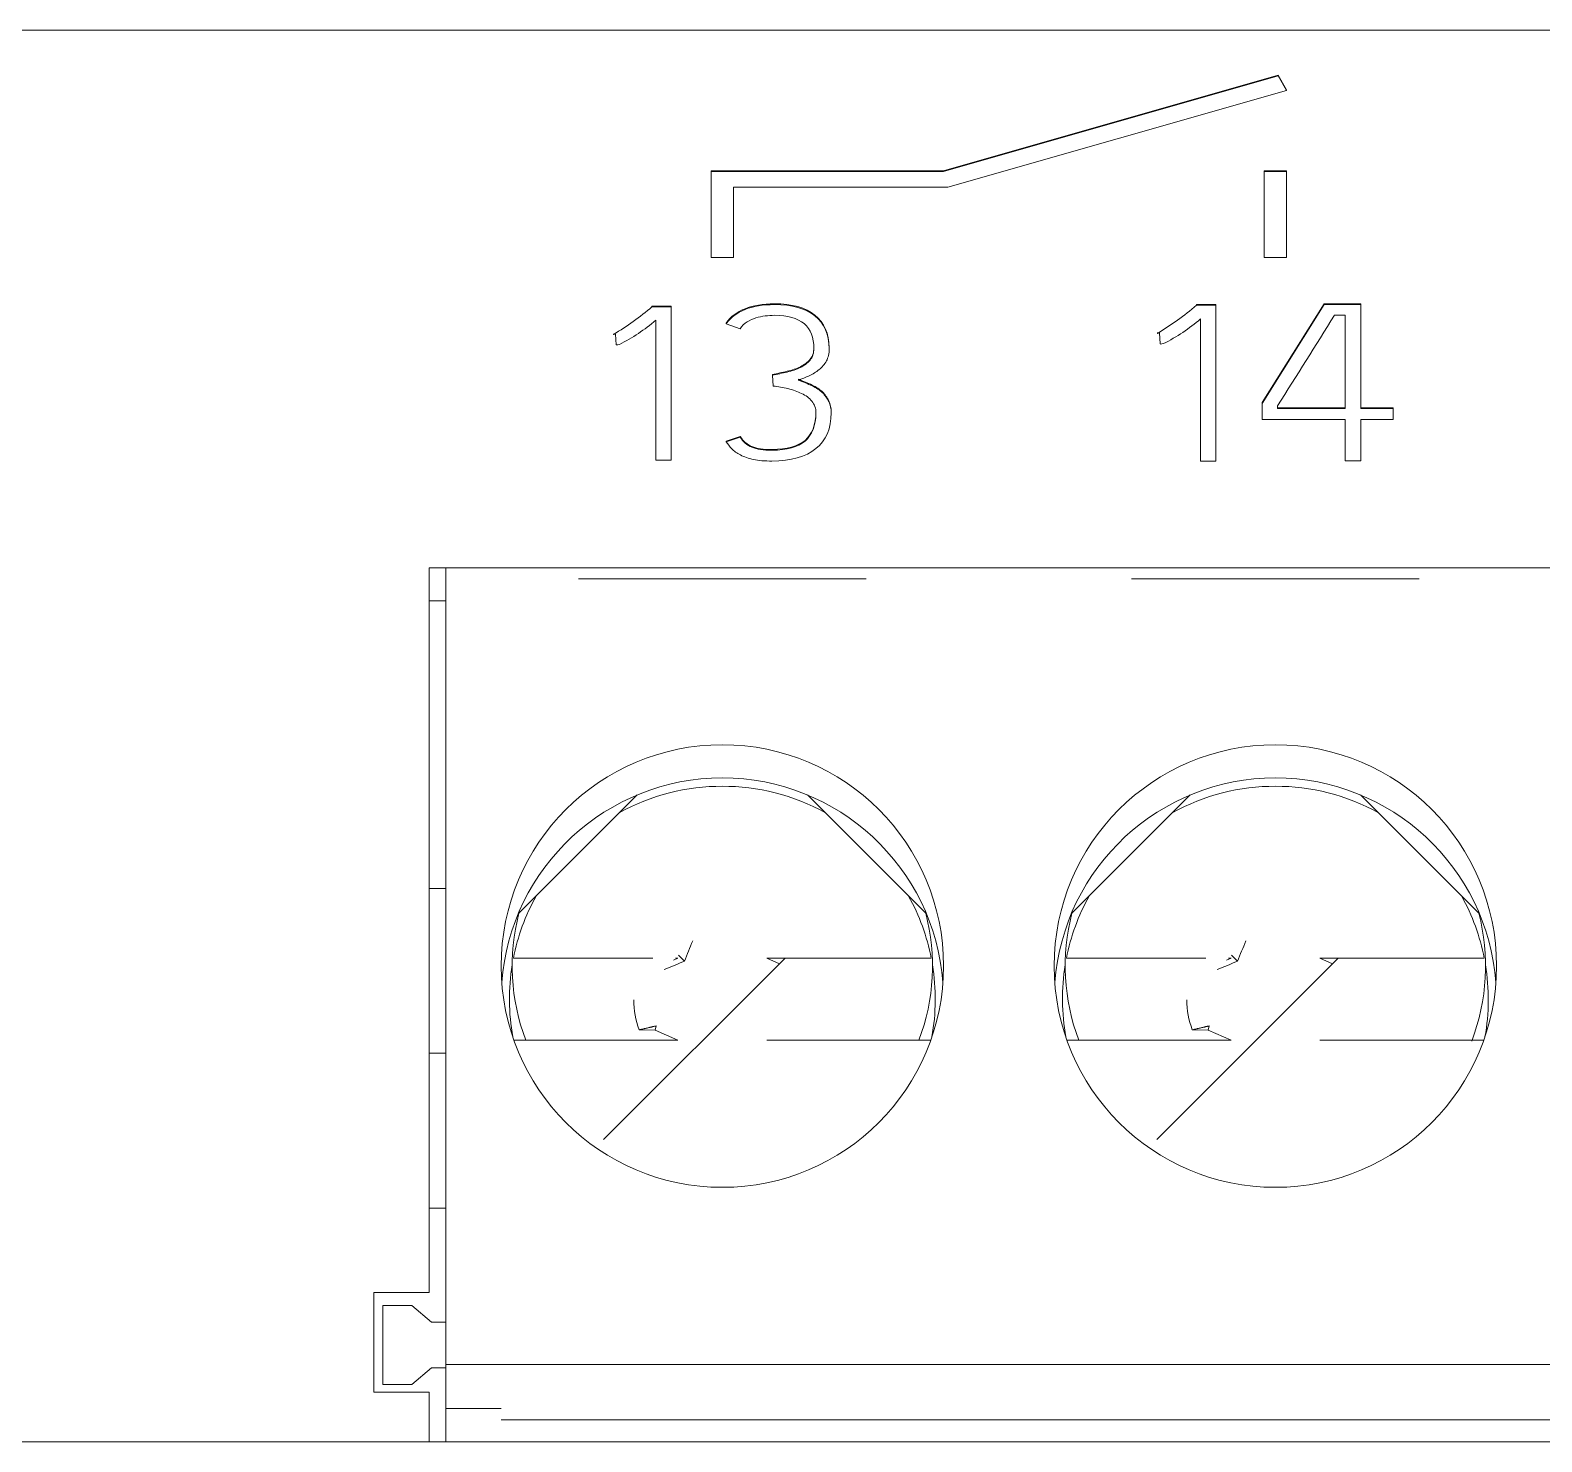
# Model space of a CAD drawing. Header units: millimetres. Extents: x -5035 to 14510, y -7775 to 12.
# Drawn here: x 1474.62 to 1488.29, y -1924.46 to -1911.7 of the extents above; entities that cross this region are included whole.
import ezdxf

# ---------------------------------------------------------------- set-up
doc = ezdxf.new("R2010")
doc.units = ezdxf.units.MM
doc.layers.add('eProC - L2', color=41, linetype='Continuous', lineweight=20)

msp = doc.modelspace()

# ---------------------------------------------------------------- linework, layer by layer
at = {"layer": 'eProC - L2', "linetype": 'Continuous'}
for p, q in [((1442.127, -1911.699), (1506.831, -1911.699)), ((1485.906, -1912.105), (1482.881, -1912.97)), ((1485.906, -1912.112), (1482.881, -1912.977)), ((1485.981, -1912.237), (1485.906, -1912.105)), ((1485.906, -1912.112), (1485.906, -1912.105)), ((1485.981, -1912.244), (1485.906, -1912.112)), ((1482.92, -1913.118), (1485.981, -1912.244)), ((1485.981, -1912.244), (1485.981, -1912.237)), ((1482.881, -1912.97), (1480.781, -1912.97)), ((1480.781, -1912.977), (1480.781, -1912.97)), ((1482.881, -1912.977), (1480.781, -1912.977)), ((1480.781, -1912.977), (1480.781, -1913.752)), ((1482.881, -1912.977), (1482.881, -1912.97)), ((1485.981, -1912.97), (1485.781, -1912.97)), ((1485.781, -1912.977), (1485.781, -1912.97)), ((1485.981, -1912.977), (1485.781, -1912.977)), ((1485.781, -1912.977), (1485.781, -1913.752)), ((1485.981, -1912.977), (1485.981, -1912.97)), ((1485.981, -1913.752), (1485.981, -1912.977)), ((1480.981, -1913.752), (1480.981, -1913.118)), ((1480.981, -1913.118), (1482.92, -1913.118)), ((1480.781, -1913.752), (1480.981, -1913.752)), ((1485.781, -1913.752), (1485.981, -1913.752)), ((1480.245, -1914.199), (1480.245, -1914.192)), ((1480.245, -1914.192), (1480.418, -1914.192)), ((1480.418, -1914.199), (1480.418, -1914.192)), ((1485.169, -1914.185), (1485.169, -1914.178)), ((1485.169, -1914.178), (1485.344, -1914.178)), ((1485.169, -1914.185), (1485.344, -1914.185)), ((1485.344, -1914.185), (1485.344, -1914.178)), ((1485.344, -1914.185), (1485.344, -1915.595)), ((1485.762, -1915.065), (1486.323, -1914.171)), ((1485.762, -1915.072), (1486.323, -1914.178)), ((1486.323, -1914.178), (1486.323, -1914.171)), ((1486.323, -1914.171), (1486.653, -1914.171)), ((1486.323, -1914.178), (1486.653, -1914.178)), ((1486.653, -1914.178), (1486.653, -1914.171)), ((1486.653, -1914.178), (1486.653, -1915.118)), ((1480.245, -1914.199), (1480.418, -1914.199)), ((1480.28, -1915.586), (1480.28, -1914.32)), ((1480.418, -1914.199), (1480.418, -1915.586)), ((1485.204, -1915.595), (1485.204, -1914.307)), ((1486.511, -1914.275), (1486.415, -1914.275)), ((1486.511, -1915.118), (1486.511, -1914.275)), ((1479.897, -1914.449), (1479.897, -1914.442)), ((1479.914, -1914.445), (1479.897, -1914.449)), ((1479.922, -1914.544), (1479.914, -1914.445)), ((1480.915, -1914.354), (1480.915, -1914.347)), ((1481.041, -1914.398), (1480.915, -1914.354)), ((1484.815, -1914.439), (1484.815, -1914.432)), ((1484.832, -1914.434), (1484.815, -1914.439)), ((1484.84, -1914.535), (1484.832, -1914.434)), ((1481.847, -1914.576), (1481.847, -1914.569)), ((1481.334, -1914.818), (1481.334, -1914.811)), ((1481.341, -1914.915), (1481.334, -1914.818)), ((1481.865, -1915.159), (1481.865, -1915.152)), ((1485.762, -1915.072), (1485.762, -1915.065)), ((1485.762, -1915.217), (1485.762, -1915.072)), ((1485.9, -1915.093), (1485.9, -1915.118)), ((1485.9, -1915.111), (1486.511, -1915.111)), ((1485.9, -1915.118), (1486.511, -1915.118)), ((1486.653, -1915.111), (1486.947, -1915.111)), ((1486.653, -1915.118), (1486.947, -1915.118)), ((1486.947, -1915.118), (1486.947, -1915.111)), ((1486.947, -1915.118), (1486.947, -1915.217)), ((1486.511, -1915.217), (1485.762, -1915.217)), ((1486.511, -1915.592), (1486.511, -1915.217)), ((1486.947, -1915.217), (1486.653, -1915.217)), ((1486.653, -1915.217), (1486.653, -1915.592)), ((1480.917, -1915.412), (1481.043, -1915.371)), ((1480.917, -1915.419), (1481.043, -1915.378)), ((1480.917, -1915.419), (1480.917, -1915.412)), ((1481.043, -1915.378), (1481.043, -1915.371)), ((1480.418, -1915.586), (1480.28, -1915.586)), ((1485.344, -1915.595), (1485.204, -1915.595)), ((1486.653, -1915.592), (1486.511, -1915.592)), ((1506.831, -1916.557), (1478.231, -1916.557)), ((1478.231, -1923.107), (1478.231, -1916.557)), ((1478.381, -1916.557), (1478.381, -1916.681)), ((1478.381, -1916.873), (1478.381, -1916.657)), ((1479.581, -1916.657), (1482.181, -1916.657)), ((1484.581, -1916.657), (1487.181, -1916.657)), ((1478.231, -1916.857), (1478.381, -1916.857)), ((1478.381, -1916.873), (1478.381, -1917.173)), ((1478.381, -1922.357), (1478.381, -1917.173)), ((1479.036, -1919.686), (1480.11, -1918.611)), ((1481.652, -1918.611), (1482.727, -1919.686)), ((1484.036, -1919.686), (1485.11, -1918.611)), ((1486.652, -1918.611), (1487.727, -1919.686)), ((1481.786, -1918.757), (1481.792, -1918.751)), ((1486.786, -1918.757), (1486.792, -1918.751)), ((1478.231, -1919.457), (1478.381, -1919.457)), ((1480.484, -1920.059), (1480.538, -1920.114)), ((1485.484, -1920.059), (1485.538, -1920.114)), ((1478.992, -1920.085), (1479.197, -1920.085)), ((1479.197, -1920.085), (1480.253, -1920.085)), ((1481.448, -1920.085), (1479.808, -1921.725)), ((1480.44, -1920.103), (1480.48, -1920.085)), ((1480.458, -1920.085), (1480.48, -1920.085)), ((1481.509, -1920.085), (1481.283, -1920.085)), ((1481.283, -1920.085), (1481.397, -1920.136)), ((1481.509, -1920.085), (1482.566, -1920.085)), ((1482.566, -1920.085), (1482.77, -1920.085)), ((1483.992, -1920.085), (1484.197, -1920.085)), ((1484.197, -1920.085), (1485.253, -1920.085)), ((1486.448, -1920.085), (1484.808, -1921.725)), ((1485.44, -1920.103), (1485.48, -1920.085)), ((1485.458, -1920.085), (1485.48, -1920.085)), ((1486.509, -1920.085), (1486.283, -1920.085)), ((1486.283, -1920.085), (1486.397, -1920.136)), ((1486.509, -1920.085), (1487.566, -1920.085)), ((1487.566, -1920.085), (1487.77, -1920.085)), ((1480.274, -1920.736), (1480.13, -1920.734)), ((1480.274, -1920.736), (1480.282, -1920.698)), ((1480.48, -1920.828), (1480.274, -1920.736)), ((1485.274, -1920.736), (1485.13, -1920.734)), ((1485.274, -1920.736), (1485.282, -1920.698)), ((1485.48, -1920.828), (1485.274, -1920.736)), ((1479.197, -1920.828), (1478.992, -1920.828)), ((1479.197, -1920.828), (1480.253, -1920.828)), ((1480.253, -1920.828), (1480.48, -1920.828)), ((1481.509, -1920.828), (1481.283, -1920.828)), ((1481.509, -1920.828), (1482.566, -1920.828)), ((1482.77, -1920.828), (1482.566, -1920.828)), ((1484.197, -1920.828), (1483.992, -1920.828)), ((1484.197, -1920.828), (1485.253, -1920.828)), ((1485.253, -1920.828), (1485.48, -1920.828)), ((1486.509, -1920.828), (1486.283, -1920.828)), ((1486.509, -1920.828), (1487.566, -1920.828)), ((1487.77, -1920.828), (1487.566, -1920.828)), ((1478.231, -1920.944), (1478.381, -1920.945)), ((1478.231, -1922.344), (1478.381, -1922.345)), ((1478.381, -1922.357), (1478.381, -1922.657)), ((1478.381, -1922.357), (1478.381, -1923.257)), ((1477.731, -1923.107), (1477.731, -1924.007)), ((1477.731, -1923.107), (1478.231, -1923.107)), ((1478.074, -1923.225), (1477.811, -1923.225)), ((1477.811, -1923.225), (1477.811, -1923.939)), ((1478.252, -1923.375), (1478.074, -1923.225)), ((1478.381, -1923.757), (1478.381, -1923.257)), ((1478.381, -1923.375), (1478.252, -1923.375)), ((1478.381, -1923.757), (1478.381, -1924.157)), ((1478.381, -1923.757), (1508.381, -1923.757)), ((1478.074, -1923.939), (1478.252, -1923.789)), ((1478.252, -1923.789), (1478.381, -1923.789)), ((1478.231, -1924.007), (1477.731, -1924.007)), ((1477.811, -1923.939), (1478.074, -1923.939)), ((1478.231, -1924.164), (1478.231, -1924.007)), ((1478.231, -1924.164), (1478.231, -1924.457)), ((1478.381, -1924.257), (1478.381, -1924.157)), ((1478.881, -1924.157), (1478.381, -1924.157)), ((1478.381, -1924.257), (1478.381, -1924.457)), ((1478.881, -1924.257), (1508.881, -1924.257)), ((1478.231, -1924.457), (1441.631, -1924.457)), ((1478.231, -1924.457), (1478.381, -1924.457)), ((1478.381, -1924.457), (1508.381, -1924.457))]:
    msp.add_line(p, q, dxfattribs=at)
for centre in [(1480.881, -1920.157), (1485.881, -1920.157)]:
    msp.add_circle(centre, 2, dxfattribs=at)
for centre, radius, start, end in [((1483.416, -1912.117), 2.711, 301.0591, 310.272), ((1478.521, -1912.164), 2.667, 301.0591, 310.272), ((1479.218, -1913.087), 1.627, 296.7445, 310.7519), ((1484.125, -1913.055), 1.654, 296.7445, 310.7519), ((1436.871, -1883.652), 58.244, 327.32954, 328.28014), ((1479.913, -1914.358), 0.186, 272.8803, 281.7718), ((1484.831, -1914.347), 0.189, 272.8803, 281.7718), ((1480.881, -1920.457), 2, 4.3012, 175.6988), ((1480.881, -1920.457), 1.925, 61.0462, 118.9538), ((1485.881, -1920.457), 2, 4.3012, 175.6988), ((1485.881, -1920.457), 1.925, 61.0462, 118.9538), ((1480.881, -1920.457), 1.925, 151.0462, 168.8748), ((1480.881, -1920.457), 1.925, 11.1252, 28.9538), ((1485.881, -1920.457), 1.925, 151.0462, 168.8748), ((1485.881, -1920.457), 1.925, 11.1252, 28.9538), ((1480.881, -1920.157), 1.9, 165.4541, 200.6946), ((1480.881, -1920.157), 1.9, 339.3054, 14.5459), ((1485.881, -1920.157), 1.9, 165.4541, 200.6946), ((1485.881, -1920.157), 1.9, 339.1032, 14.5459), ((1469.457, -1915.528), 11.993, 337.5205, 338.4637), ((1474.457, -1915.528), 11.993, 337.5205, 338.4637), ((1480.881, -1920.457), 1.925, 170.7516, 190.192), ((1475.953, -1909.033), 11.992, 291.5364, 292.4795), ((1480.881, -1920.457), 1.925, 349.808, 9.2484), ((1485.881, -1920.457), 1.925, 170.7516, 190.192), ((1480.953, -1909.033), 11.992, 291.5364, 292.4795), ((1485.881, -1920.457), 1.925, 349.808, 9.2484), ((1480.881, -1920.457), 0.801, 180.4339, 200.2434), ((1485.881, -1920.457), 0.801, 180.4339, 200.2434)]:
    msp.add_arc(centre, radius, start, end, dxfattribs=at)
for points, knots in [([(1480.915, -1914.347), (1480.997, -1914.231), (1481.143, -1914.172), (1481.512, -1914.172), (1481.634, -1914.206), (1481.718, -1914.275), (1481.802, -1914.344), (1481.847, -1914.441), (1481.847, -1914.569), (1481.847, -1914.569), (1481.847, -1914.569)], [0, 0, 0, 0, 0.2806249, 0.2806249, 0.4919597, 0.4919597, 0.4919597, 0.7027585, 0.7027585, 0.7028784, 0.7028784, 0.7028784, 0.7028784]), ([(1480.915, -1914.354), (1480.997, -1914.238), (1481.143, -1914.179), (1481.512, -1914.179), (1481.634, -1914.213), (1481.718, -1914.282), (1481.802, -1914.351), (1481.847, -1914.448), (1481.847, -1914.621), (1481.839, -1914.658), (1481.805, -1914.719), (1481.783, -1914.745), (1481.728, -1914.789), (1481.699, -1914.807), (1481.634, -1914.837), (1481.6, -1914.85), (1481.567, -1914.861)], [0, 0, 0, 0, 0.280625, 0.280625, 0.49196, 0.49196, 0.49196, 0.702759, 0.702759, 0.777069, 0.777069, 0.851379, 0.851379, 0.92569, 0.92569, 1, 1, 1, 1]), ([(1481.334, -1914.818), (1481.378, -1914.809), (1481.422, -1914.799), (1481.466, -1914.789), (1481.511, -1914.779), (1481.552, -1914.765), (1481.622, -1914.73), (1481.652, -1914.708), (1481.674, -1914.681), (1481.696, -1914.653), (1481.709, -1914.619), (1481.709, -1914.377), (1481.589, -1914.276), (1481.326, -1914.276), (1481.297, -1914.278), (1481.267, -1914.282), (1481.239, -1914.285), (1481.21, -1914.29), (1481.183, -1914.299), (1481.156, -1914.308), (1481.13, -1914.32), (1481.105, -1914.335), (1481.08, -1914.351), (1481.06, -1914.373), (1481.041, -1914.398)], [0, 0, 0, 0, 0.088584, 0.088584, 0.088584, 0.172946, 0.172946, 0.257307, 0.257307, 0.257307, 0.34789, 0.34789, 0.766113, 0.766113, 0.81437, 0.81437, 0.81437, 0.870663, 0.870663, 0.870663, 0.930168, 0.930168, 0.930168, 1, 1, 1, 1]), ([(1481.334, -1914.811), (1481.378, -1914.802), (1481.422, -1914.792), (1481.466, -1914.782), (1481.511, -1914.771), (1481.552, -1914.758), (1481.622, -1914.723), (1481.652, -1914.701), (1481.674, -1914.673), (1481.696, -1914.646), (1481.709, -1914.612), (1481.709, -1914.569), (1481.709, -1914.568), (1481.709, -1914.568)], [0, 0, 0, 0, 0.0885845, 0.0885845, 0.0885845, 0.1729457, 0.1729457, 0.2573069, 0.2573069, 0.2573069, 0.3478898, 0.3478898, 0.3482728, 0.3482728, 0.3482728, 0.3482728]), ([(1481.567, -1914.861), (1481.613, -1914.878), (1481.654, -1914.895), (1481.73, -1914.932), (1481.761, -1914.952), (1481.786, -1914.975), (1481.81, -1914.998), (1481.828, -1915.026), (1481.857, -1915.086), (1481.865, -1915.12), (1481.865, -1915.299), (1481.819, -1915.407), (1481.727, -1915.481), (1481.634, -1915.556), (1481.504, -1915.593), (1481.265, -1915.593), (1481.209, -1915.589), (1481.118, -1915.569), (1481.078, -1915.556), (1481.045, -1915.538), (1481.013, -1915.521), (1480.986, -1915.503), (1480.947, -1915.461), (1480.93, -1915.44), (1480.917, -1915.419)], [0, 0, 0, 0, 0.068575, 0.068575, 0.13715, 0.13715, 0.13715, 0.20497, 0.20497, 0.27279, 0.27279, 0.519847, 0.519847, 0.519847, 0.733033, 0.733033, 0.81258, 0.81258, 0.892128, 0.892128, 0.892128, 0.946064, 0.946064, 1, 1, 1, 1]), ([(1481.567, -1914.854), (1481.613, -1914.871), (1481.654, -1914.888), (1481.73, -1914.925), (1481.761, -1914.945), (1481.786, -1914.968), (1481.81, -1914.991), (1481.828, -1915.019), (1481.857, -1915.079), (1481.865, -1915.113), (1481.865, -1915.152)], [0, 0, 0, 0, 0.0685751, 0.0685751, 0.1371503, 0.1371503, 0.1371503, 0.2049699, 0.2049699, 0.2725817, 0.2725817, 0.2725817, 0.2725817]), ([(1481.043, -1915.378), (1481.069, -1915.42), (1481.104, -1915.45), (1481.192, -1915.487), (1481.253, -1915.497), (1481.33, -1915.496), (1481.465, -1915.494), (1481.565, -1915.468), (1481.692, -1915.358), (1481.725, -1915.272), (1481.727, -1915.156), (1481.728, -1915.117), (1481.714, -1915.082), (1481.691, -1915.052), (1481.668, -1915.023), (1481.635, -1915), (1481.597, -1914.982), (1481.56, -1914.964), (1481.519, -1914.949), (1481.474, -1914.938), (1481.43, -1914.927), (1481.386, -1914.92), (1481.341, -1914.915)], [0, 0, 0, 0, 0.108728, 0.108728, 0.217456, 0.217456, 0.217456, 0.435809, 0.435809, 0.654162, 0.654162, 0.654162, 0.747592, 0.747592, 0.747592, 0.831935, 0.831935, 0.831935, 0.916621, 0.916621, 0.916621, 1, 1, 1, 1]), ([(1481.043, -1915.371), (1481.069, -1915.413), (1481.104, -1915.443), (1481.192, -1915.48), (1481.253, -1915.49), (1481.33, -1915.489), (1481.465, -1915.487), (1481.565, -1915.461), (1481.692, -1915.351), (1481.725, -1915.265), (1481.727, -1915.149), (1481.727, -1915.148), (1481.727, -1915.147), (1481.727, -1915.146)], [0, 0, 0, 0, 0.1087278, 0.1087278, 0.2174557, 0.2174557, 0.2174557, 0.4358088, 0.4358088, 0.654162, 0.654162, 0.654162, 0.6565418, 0.6565418, 0.6565418, 0.6565418])]:
    msp.add_open_spline(points, degree=3, knots=knots, dxfattribs=at)
for points in [[(1480.13, -1920.734), (1480.206, -1920.716), (1480.282, -1920.698)], [(1485.13, -1920.734), (1485.206, -1920.716), (1485.282, -1920.698)]]:
    msp.add_open_spline(points, degree=2, dxfattribs=at)

doc.saveas('drawing.dxf')
